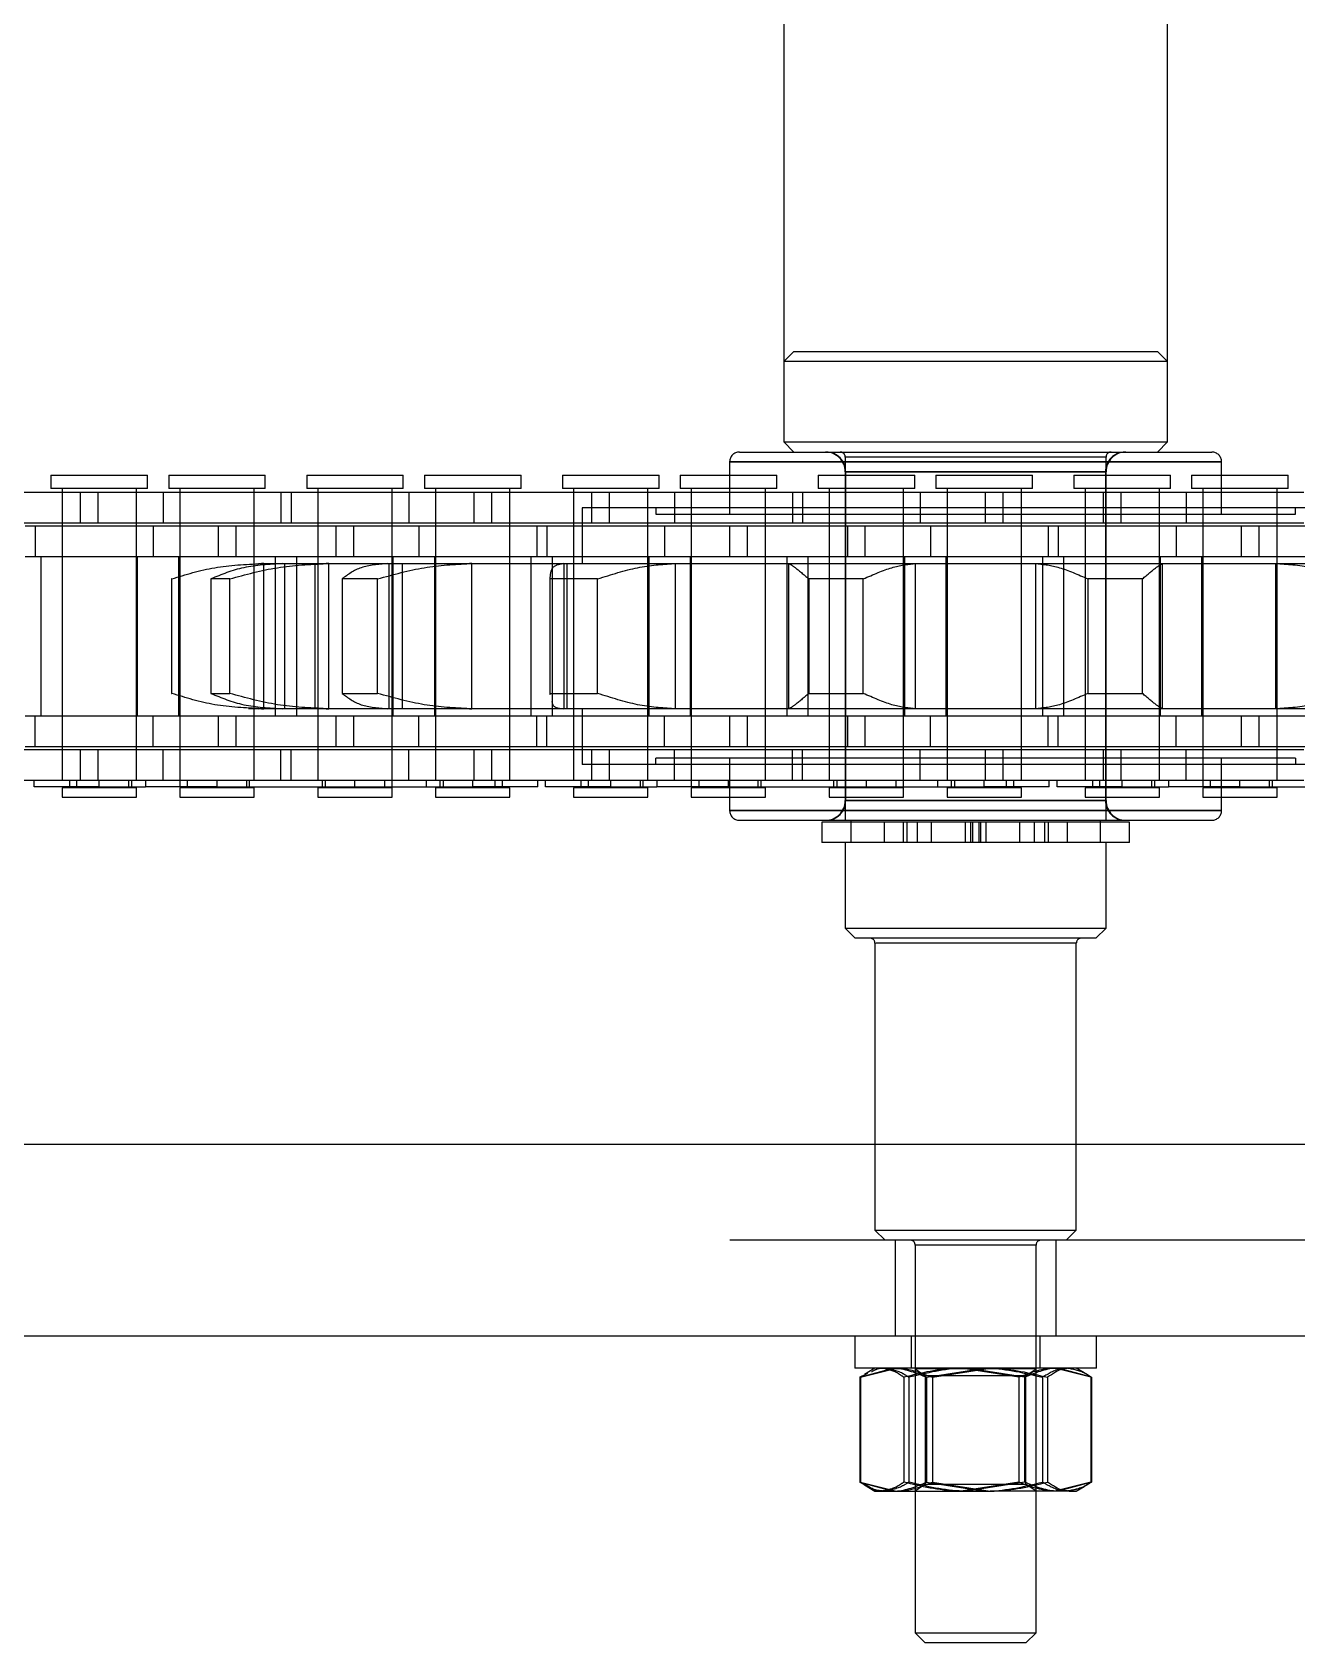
# Model space of a CAD drawing. Header units: metres. Extents: x 0 to 21025, y 0 to 14850.
# Drawn here: x 3496.2 to 3559, y 9031.4 to 9111.4 of the extents above; entities that cross this region are included whole.
import ezdxf

# ---------------------------------------------------------------- set-up
doc = ezdxf.new("R2010")
doc.units = ezdxf.units.M
doc.header["$LTSCALE"] = 25
doc.linetypes.add('HIDDEN2', pattern=[4.7625, 3.175, -1.5875])
doc.layers.add('SL4', color=4, linetype='Continuous')
doc.layers.add('ST1', color=7, linetype='HIDDEN2')

msp = doc.modelspace()

# ---------------------------------------------------------------- linework, layer by layer
at = {"layer": 'SL4'}
for p, q in [((2880.564, 9056.144), (4205.539, 9056.144)), ((4205.539, 9046.619), (2880.564, 9046.619)), ((3537.052, 9046.619), (3537.052, 9045.019)), ((3549.052, 9045.019), (3549.052, 9046.619)), ((3548.623, 9045.019), (3537.052, 9045.019)), ((3537.337, 9044.572), (3539.123, 9045.019)), ((3538.052, 9045.019), (3537.667, 9044.797)), ((3540.909, 9044.572), (3543.766, 9045.019)), ((3548.436, 9044.797), (3548.052, 9045.019)), ((3549.052, 9045.019), (3548.623, 9045.019)), ((3537.301, 9044.572), (3537.301, 9039.365)), ((3537.683, 9044.754), (3537.337, 9044.572)), ((3537.337, 9044.572), (3537.337, 9039.365)), ((3540.909, 9044.572), (3540.909, 9039.365)), ((3546.623, 9044.572), (3546.623, 9039.365)), ((3548.564, 9044.723), (3548.436, 9044.797)), ((3548.766, 9044.572), (3548.766, 9039.365)), ((3548.802, 9044.572), (3548.802, 9039.365)), ((3537.337, 9039.365), (3539.123, 9038.919)), ((3537.683, 9039.183), (3537.337, 9039.365)), ((3540.909, 9039.365), (3543.766, 9038.919)), ((3548.436, 9039.141), (3548.564, 9039.215)), ((3537.667, 9039.141), (3538.052, 9038.919)), ((3538.052, 9038.919), (3539.123, 9038.919)), ((3539.123, 9038.919), (3543.766, 9038.919)), ((3540.052, 9038.919), (3540.052, 9031.884)), ((3547.695, 9038.919), (3543.766, 9038.919)), ((3546.052, 9031.884), (3546.052, 9038.919)), ((3547.695, 9038.919), (3548.052, 9038.919)), ((3548.052, 9038.919), (3548.436, 9039.141)), ((3540.052, 9031.884), (3540.552, 9031.384)), ((3540.052, 9031.884), (3546.052, 9031.884)), ((3545.552, 9031.384), (3540.552, 9031.384)), ((3545.552, 9031.384), (3546.052, 9031.884))]:
    msp.add_line(p, q, dxfattribs=at)
for points, knots in [([(3539.123, 9045.019), (3539.165, 9045.018), (3539.768, 9045.012), (3540.359, 9044.784), (3540.909, 9044.572)], [0, 0, 0, 0, 0.070201, 1, 1, 1, 1]), ([(3543.766, 9045.019), (3543.834, 9045.018), (3544.798, 9045.012), (3545.744, 9044.784), (3546.623, 9044.572)], [0, 0, 0, 0, 0.070201, 1, 1, 1, 1]), ([(3547.695, 9045.019), (3547.597, 9045.012), (3547.234, 9044.987), (3546.881, 9044.747), (3546.623, 9044.572)], [0, 0, 0, 0, 0.268634, 1, 1, 1, 1]), ([(3548.766, 9044.572), (3548.677, 9044.648), (3548.564, 9044.745), (3548.447, 9044.778), (3548.423, 9044.785)], [0, 0, 0, 0, 0.793753, 1, 1, 1, 1]), ([(3539.123, 9038.919), (3539.165, 9038.919), (3539.768, 9038.925), (3540.359, 9039.153), (3540.909, 9039.365)], [0, 0, 0, 0, 0.070201, 1, 1, 1, 1]), ([(3543.766, 9038.919), (3543.834, 9038.919), (3544.798, 9038.925), (3545.744, 9039.153), (3546.623, 9039.365)], [0, 0, 0, 0, 0.070201, 1, 1, 1, 1]), ([(3547.695, 9038.919), (3547.597, 9038.925), (3547.234, 9038.95), (3546.881, 9039.19), (3546.623, 9039.365)], [0, 0, 0, 0, 0.268634, 1, 1, 1, 1]), ([(3548.766, 9039.365), (3548.676, 9039.298), (3548.327, 9039.036), (3547.964, 9038.969), (3547.695, 9038.919)], [0, 0, 0, 0, 0.257551, 1, 1, 1, 1])]:
    msp.add_open_spline(points, degree=3, knots=knots, dxfattribs=at)
at = {"layer": 'ST1'}
for p, q in [((3533.527, 9121.619), (3533.527, 9095.029)), ((3552.577, 9095.029), (3552.577, 9121.619)), ((3534.027, 9095.529), (3533.527, 9095.029)), ((3534.027, 9095.529), (3552.077, 9095.529)), ((3552.577, 9095.029), (3552.077, 9095.529)), ((3552.577, 9095.029), (3533.527, 9095.029)), ((3533.527, 9095.029), (3533.527, 9091.029)), ((3552.577, 9091.029), (3552.577, 9095.029)), ((3531.325, 9090.529), (3554.778, 9090.529)), ((3533.527, 9091.029), (3552.577, 9091.029)), ((3533.527, 9091.029), (3534.027, 9090.529)), ((3552.077, 9090.529), (3552.577, 9091.029)), ((3530.837, 9090.04), (3555.267, 9090.04)), ((3530.837, 9090.04), (3530.837, 9087.44)), ((3555.267, 9090.04), (3530.837, 9090.04)), ((3549.527, 9090.279), (3536.577, 9090.279)), ((3549.527, 9090.279), (3536.577, 9090.279)), ((3536.577, 9090.279), (3536.577, 9072.239)), ((3549.527, 9072.239), (3549.527, 9090.279)), ((3555.267, 9087.44), (3555.267, 9090.04)), ((3497.131, 9089.384), (3501.928, 9089.384)), ((3497.131, 9089.384), (3497.131, 9088.725)), ((3501.928, 9088.725), (3501.928, 9089.384)), ((3502.98, 9089.384), (3507.777, 9089.384)), ((3502.98, 9089.384), (3502.98, 9088.725)), ((3507.777, 9088.725), (3507.777, 9089.384)), ((3509.831, 9089.384), (3514.628, 9089.384)), ((3509.831, 9089.384), (3509.831, 9088.725)), ((3514.628, 9088.725), (3514.628, 9089.384)), ((3515.68, 9089.384), (3520.477, 9089.384)), ((3515.68, 9089.384), (3515.68, 9088.725)), ((3520.477, 9088.725), (3520.477, 9089.384)), ((3522.531, 9089.384), (3527.328, 9089.384)), ((3522.531, 9089.384), (3522.531, 9088.725)), ((3527.328, 9088.725), (3527.328, 9089.384)), ((3528.38, 9089.384), (3533.177, 9089.384)), ((3528.38, 9089.384), (3528.38, 9088.725)), ((3533.177, 9088.725), (3533.177, 9089.384)), ((3535.231, 9089.384), (3540.028, 9089.384)), ((3535.231, 9089.384), (3535.231, 9088.725)), ((3536.577, 9089.551), (3536.577, 9073.216)), ((3549.502, 9089.551), (3536.601, 9089.551)), ((3536.601, 9073.216), (3536.601, 9089.551)), ((3536.601, 9089.551), (3549.502, 9089.551)), ((3540.028, 9088.725), (3540.028, 9089.384)), ((3541.08, 9089.384), (3545.877, 9089.384)), ((3541.08, 9089.384), (3541.08, 9088.725)), ((3545.877, 9088.725), (3545.877, 9089.384)), ((3547.931, 9089.384), (3552.728, 9089.384)), ((3547.931, 9089.384), (3547.931, 9088.725)), ((3549.502, 9089.551), (3549.502, 9073.216)), ((3549.527, 9073.216), (3549.527, 9089.551)), ((3552.728, 9088.725), (3552.728, 9089.384)), ((3553.78, 9089.384), (3558.577, 9089.384)), ((3553.78, 9089.384), (3553.78, 9088.725)), ((3558.577, 9088.725), (3558.577, 9089.384)), ((3489.503, 9088.541), (3498.598, 9088.541)), ((3501.928, 9088.725), (3497.131, 9088.725)), ((3497.685, 9088.725), (3497.685, 9074.227)), ((3497.685, 9088.541), (3497.685, 9087.021)), ((3498.598, 9088.541), (3499.458, 9088.541)), ((3498.598, 9087.021), (3498.598, 9088.541)), ((3499.458, 9088.541), (3508.553, 9088.541)), ((3499.458, 9088.541), (3499.458, 9087.021)), ((3501.375, 9074.227), (3501.375, 9088.725)), ((3501.375, 9087.021), (3501.375, 9088.541)), ((3502.705, 9088.541), (3502.705, 9087.021)), ((3507.777, 9088.725), (3502.98, 9088.725)), ((3503.533, 9088.725), (3503.533, 9074.227)), ((3503.533, 9088.541), (3503.533, 9087.021)), ((3507.223, 9074.227), (3507.223, 9088.725)), ((3507.223, 9087.021), (3507.223, 9088.541)), ((3508.553, 9088.541), (3508.553, 9087.021)), ((3508.553, 9088.541), (3514.903, 9088.541)), ((3509.055, 9088.541), (3509.055, 9087.021)), ((3514.628, 9088.725), (3509.831, 9088.725)), ((3510.385, 9088.725), (3510.385, 9074.227)), ((3510.385, 9088.541), (3510.385, 9087.021)), ((3514.075, 9074.227), (3514.075, 9088.725)), ((3514.075, 9087.021), (3514.075, 9088.541)), ((3514.903, 9088.541), (3514.903, 9087.021)), ((3514.903, 9088.541), (3523.998, 9088.541)), ((3520.477, 9088.725), (3515.68, 9088.725)), ((3516.233, 9088.725), (3516.233, 9074.227)), ((3516.233, 9088.541), (3516.233, 9087.021)), ((3518.15, 9087.021), (3518.15, 9088.541)), ((3519.01, 9088.541), (3519.01, 9087.021)), ((3519.923, 9074.227), (3519.923, 9088.725)), ((3519.923, 9087.021), (3519.923, 9088.541)), ((3527.328, 9088.725), (3522.531, 9088.725)), ((3523.085, 9088.725), (3523.085, 9074.227)), ((3523.085, 9088.541), (3523.085, 9087.021)), ((3523.998, 9088.541), (3524.858, 9088.541)), ((3523.998, 9087.021), (3523.998, 9088.541)), ((3524.858, 9088.541), (3533.953, 9088.541)), ((3524.858, 9088.541), (3524.858, 9087.021)), ((3526.775, 9074.227), (3526.775, 9088.725)), ((3526.775, 9087.021), (3526.775, 9088.541)), ((3528.105, 9088.541), (3528.105, 9087.021)), ((3533.177, 9088.725), (3528.38, 9088.725)), ((3528.933, 9088.725), (3528.933, 9074.227)), ((3528.933, 9088.541), (3528.933, 9087.021)), ((3532.623, 9074.227), (3532.623, 9088.725)), ((3532.623, 9087.021), (3532.623, 9088.541)), ((3533.953, 9088.541), (3533.953, 9087.021)), ((3533.953, 9088.541), (3540.303, 9088.541)), ((3534.455, 9088.541), (3534.455, 9087.021)), ((3540.028, 9088.725), (3535.231, 9088.725)), ((3535.785, 9088.725), (3535.785, 9074.227)), ((3535.785, 9088.541), (3535.785, 9087.021)), ((3539.475, 9074.227), (3539.475, 9088.725)), ((3539.475, 9087.021), (3539.475, 9088.541)), ((3540.303, 9088.541), (3540.303, 9087.021)), ((3540.303, 9088.541), (3549.398, 9088.541)), ((3545.877, 9088.725), (3541.08, 9088.725)), ((3541.633, 9088.725), (3541.633, 9074.227)), ((3541.633, 9088.541), (3541.633, 9087.021)), ((3543.55, 9087.021), (3543.55, 9088.541)), ((3544.41, 9088.541), (3544.41, 9087.021)), ((3545.323, 9074.227), (3545.323, 9088.725)), ((3545.323, 9087.021), (3545.323, 9088.541)), ((3552.728, 9088.725), (3547.931, 9088.725)), ((3548.485, 9088.725), (3548.485, 9074.227)), ((3548.485, 9088.541), (3548.485, 9087.021)), ((3549.398, 9088.541), (3550.258, 9088.541)), ((3549.398, 9087.021), (3549.398, 9088.541)), ((3550.258, 9088.541), (3559.353, 9088.541)), ((3550.258, 9088.541), (3550.258, 9087.021)), ((3552.175, 9074.227), (3552.175, 9088.725)), ((3552.175, 9087.021), (3552.175, 9088.541)), ((3553.505, 9088.541), (3553.505, 9087.021)), ((3558.577, 9088.725), (3553.78, 9088.725)), ((3554.333, 9088.725), (3554.333, 9074.227)), ((3554.333, 9088.541), (3554.333, 9087.021)), ((3558.023, 9074.227), (3558.023, 9088.725)), ((3558.023, 9087.021), (3558.023, 9088.541)), ((3523.508, 9087.759), (3523.508, 9084.989)), ((3562.596, 9087.759), (3523.508, 9087.759)), ((3527.172, 9087.759), (3527.172, 9087.44)), ((3527.172, 9087.44), (3558.931, 9087.44)), ((3558.931, 9087.44), (3558.931, 9087.759)), ((3489.503, 9087.021), (3498.598, 9087.021)), ((3495.853, 9086.869), (3502.203, 9086.869)), ((3496.355, 9086.869), (3496.355, 9085.349)), ((3497.685, 9086.869), (3497.685, 9085.349)), ((3498.598, 9087.021), (3499.458, 9087.021)), ((3499.458, 9087.021), (3508.553, 9087.021)), ((3501.375, 9085.349), (3501.375, 9086.869)), ((3502.203, 9086.869), (3502.203, 9085.349)), ((3502.203, 9086.869), (3511.298, 9086.869)), ((3503.533, 9086.869), (3503.533, 9085.349)), ((3505.45, 9085.349), (3505.45, 9086.869)), ((3506.31, 9086.869), (3506.31, 9085.349)), ((3507.223, 9085.349), (3507.223, 9086.869)), ((3508.553, 9087.021), (3514.903, 9087.021)), ((3510.385, 9086.869), (3510.385, 9085.349)), ((3511.298, 9086.869), (3512.158, 9086.869)), ((3511.298, 9085.349), (3511.298, 9086.869)), ((3512.158, 9086.869), (3521.253, 9086.869)), ((3512.158, 9086.869), (3512.158, 9085.349)), ((3514.075, 9085.349), (3514.075, 9086.869)), ((3514.903, 9087.021), (3523.998, 9087.021)), ((3515.405, 9086.869), (3515.405, 9085.349)), ((3516.233, 9086.869), (3516.233, 9085.349)), ((3519.923, 9085.349), (3519.923, 9086.869)), ((3521.253, 9086.869), (3521.253, 9085.349)), ((3521.253, 9086.869), (3527.603, 9086.869)), ((3521.755, 9086.869), (3521.755, 9085.349)), ((3523.085, 9086.869), (3523.085, 9085.349)), ((3523.998, 9087.021), (3524.858, 9087.021)), ((3524.858, 9087.021), (3533.953, 9087.021)), ((3526.775, 9085.349), (3526.775, 9086.869)), ((3527.603, 9086.869), (3527.603, 9085.349)), ((3527.603, 9086.869), (3536.698, 9086.869)), ((3528.933, 9086.869), (3528.933, 9085.349)), ((3530.85, 9085.349), (3530.85, 9086.869)), ((3531.71, 9086.869), (3531.71, 9085.349)), ((3532.623, 9085.349), (3532.623, 9086.869)), ((3533.953, 9087.021), (3540.303, 9087.021)), ((3535.785, 9086.869), (3535.785, 9085.349)), ((3536.698, 9086.869), (3537.558, 9086.869)), ((3536.698, 9085.349), (3536.698, 9086.869)), ((3537.558, 9086.869), (3546.653, 9086.869)), ((3537.558, 9086.869), (3537.558, 9085.349)), ((3539.475, 9085.349), (3539.475, 9086.869)), ((3540.303, 9087.021), (3549.398, 9087.021)), ((3540.805, 9086.869), (3540.805, 9085.349)), ((3541.633, 9086.869), (3541.633, 9085.349)), ((3545.323, 9085.349), (3545.323, 9086.869)), ((3546.653, 9086.869), (3546.653, 9085.349)), ((3546.653, 9086.869), (3553.003, 9086.869)), ((3547.155, 9086.869), (3547.155, 9085.349)), ((3548.485, 9086.869), (3548.485, 9085.349)), ((3549.398, 9087.021), (3550.258, 9087.021)), ((3550.258, 9087.021), (3559.353, 9087.021)), ((3552.175, 9085.349), (3552.175, 9086.869)), ((3553.003, 9086.869), (3553.003, 9085.349)), ((3553.003, 9086.869), (3562.098, 9086.869)), ((3554.333, 9086.869), (3554.333, 9085.349)), ((3556.25, 9085.349), (3556.25, 9086.869)), ((3557.11, 9086.869), (3557.11, 9085.349)), ((3558.023, 9085.349), (3558.023, 9086.869)), ((3495.853, 9085.349), (3502.203, 9085.349)), ((3496.638, 9077.419), (3496.638, 9085.349)), ((3497.685, 9085.349), (3497.685, 9077.419)), ((3501.375, 9077.419), (3501.375, 9085.349)), ((3501.418, 9085.349), (3501.418, 9077.419)), ((3502.203, 9085.349), (3511.298, 9085.349)), ((3503.49, 9077.419), (3503.49, 9085.349)), ((3503.533, 9085.349), (3503.533, 9077.419)), ((3507.223, 9077.419), (3507.223, 9085.349)), ((3507.444, 9084.989), (3507.585, 9084.989)), ((3507.585, 9084.989), (3507.711, 9084.989)), ((3507.711, 9084.989), (3507.585, 9084.989)), ((3507.711, 9077.779), (3507.711, 9084.989)), ((3507.711, 9084.989), (3508.642, 9084.989)), ((3508.27, 9085.349), (3508.27, 9077.419)), ((3508.642, 9084.989), (3510.806, 9084.989)), ((3508.751, 9077.779), (3508.751, 9084.989)), ((3509.338, 9077.419), (3509.338, 9085.349)), ((3510.249, 9077.779), (3510.249, 9084.989)), ((3510.385, 9085.349), (3510.385, 9077.419)), ((3510.806, 9084.989), (3510.935, 9084.989)), ((3510.935, 9084.989), (3510.806, 9084.989)), ((3510.935, 9077.779), (3510.935, 9084.989)), ((3510.935, 9084.989), (3513.848, 9084.989)), ((3511.298, 9085.349), (3512.158, 9085.349)), ((3512.158, 9085.349), (3521.253, 9085.349)), ((3513.848, 9084.989), (3517.917, 9084.989)), ((3513.927, 9077.779), (3513.927, 9084.989)), ((3514.075, 9077.419), (3514.075, 9085.349)), ((3514.118, 9085.349), (3514.118, 9077.419)), ((3514.596, 9077.779), (3514.596, 9084.989)), ((3516.19, 9077.419), (3516.19, 9085.349)), ((3516.233, 9085.349), (3516.233, 9077.419)), ((3517.917, 9084.989), (3518.032, 9084.989)), ((3518.032, 9084.989), (3517.917, 9084.989)), ((3518.032, 9077.779), (3518.032, 9084.989)), ((3518.032, 9084.989), (3522.578, 9084.989)), ((3519.923, 9077.419), (3519.923, 9085.349)), ((3520.97, 9085.349), (3520.97, 9077.419)), ((3521.253, 9085.349), (3527.603, 9085.349)), ((3522.038, 9077.419), (3522.038, 9085.349)), ((3522.578, 9084.989), (3528.059, 9084.989)), ((3522.616, 9077.779), (3522.616, 9084.989)), ((3522.766, 9077.779), (3522.766, 9084.989)), ((3523.085, 9085.349), (3523.085, 9077.419)), ((3526.775, 9077.419), (3526.775, 9085.349)), ((3526.818, 9085.349), (3526.818, 9077.419)), ((3527.603, 9085.349), (3536.698, 9085.349)), ((3528.059, 9084.989), (3528.147, 9084.989)), ((3528.147, 9077.779), (3528.147, 9084.989)), ((3528.147, 9084.989), (3533.77, 9084.989)), ((3528.89, 9077.419), (3528.89, 9085.349)), ((3528.933, 9085.349), (3528.933, 9077.419)), ((3532.623, 9077.419), (3532.623, 9085.349)), ((3533.67, 9085.349), (3533.67, 9077.419)), ((3533.77, 9077.779), (3533.77, 9084.989)), ((3533.77, 9084.989), (3533.776, 9084.989)), ((3533.776, 9084.989), (3540.01, 9084.989)), ((3534.738, 9077.419), (3534.738, 9085.349)), ((3535.785, 9085.349), (3535.785, 9077.419)), ((3536.698, 9085.349), (3537.558, 9085.349)), ((3537.558, 9085.349), (3546.653, 9085.349)), ((3539.475, 9077.419), (3539.475, 9085.349)), ((3539.518, 9085.349), (3539.518, 9077.419)), ((3540.01, 9084.989), (3540.06, 9084.989)), ((3540.06, 9077.779), (3540.06, 9084.989)), ((3540.06, 9084.989), (3546.043, 9084.989)), ((3541.59, 9077.419), (3541.59, 9085.349)), ((3541.633, 9085.349), (3541.633, 9077.419)), ((3545.323, 9077.419), (3545.323, 9085.349)), ((3546.043, 9077.779), (3546.043, 9084.989)), ((3546.043, 9084.989), (3546.094, 9084.989)), ((3546.094, 9084.989), (3552.327, 9084.989)), ((3546.37, 9085.349), (3546.37, 9077.419)), ((3546.653, 9085.349), (3553.003, 9085.349)), ((3547.438, 9077.419), (3547.438, 9085.349)), ((3548.485, 9085.349), (3548.485, 9077.419)), ((3552.175, 9077.419), (3552.175, 9085.349)), ((3552.218, 9085.349), (3552.218, 9077.419)), ((3552.327, 9084.989), (3552.333, 9084.989)), ((3552.333, 9077.779), (3552.333, 9084.989)), ((3552.333, 9084.989), (3557.956, 9084.989)), ((3553.003, 9085.349), (3562.098, 9085.349)), ((3554.29, 9077.419), (3554.29, 9085.349)), ((3554.333, 9085.349), (3554.333, 9077.419)), ((3557.956, 9077.779), (3557.956, 9084.989)), ((3557.956, 9084.989), (3558.044, 9084.989)), ((3558.023, 9077.419), (3558.023, 9085.349)), ((3558.044, 9084.989), (3563.526, 9084.989)), ((3503.135, 9084.227), (3503.112, 9084.227)), ((3503.112, 9084.227), (3503.112, 9078.541)), ((3503.135, 9078.541), (3503.135, 9084.227)), ((3506.012, 9084.227), (3505.073, 9084.227)), ((3505.073, 9084.227), (3505.073, 9078.541)), ((3506.012, 9078.541), (3506.012, 9084.227)), ((3513.356, 9084.227), (3511.592, 9084.227)), ((3511.592, 9084.227), (3511.592, 9078.541)), ((3513.356, 9078.541), (3513.356, 9084.227)), ((3521.904, 9084.284), (3521.904, 9078.483)), ((3524.281, 9084.227), (3521.906, 9084.227)), ((3521.906, 9084.227), (3521.906, 9078.541)), ((3524.281, 9078.541), (3524.281, 9084.227)), ((3537.471, 9084.227), (3534.77, 9084.227)), ((3534.77, 9084.227), (3534.77, 9078.541)), ((3537.471, 9078.541), (3537.471, 9084.227)), ((3548.632, 9084.227), (3548.632, 9078.541)), ((3551.334, 9084.227), (3548.632, 9084.227)), ((3551.334, 9078.541), (3551.334, 9084.227)), ((3503.112, 9078.541), (3503.135, 9078.541)), ((3505.073, 9078.541), (3506.012, 9078.541)), ((3511.592, 9078.541), (3513.356, 9078.541)), ((3521.906, 9078.541), (3524.281, 9078.541)), ((3521.906, 9078.541), (3521.921, 9078.483)), ((3534.77, 9078.541), (3537.471, 9078.541)), ((3548.632, 9078.541), (3551.334, 9078.541)), ((3506.948, 9077.788), (3507.444, 9077.779)), ((3507.585, 9077.779), (3507.444, 9077.779)), ((3507.711, 9077.779), (3507.585, 9077.779)), ((3507.585, 9077.779), (3507.711, 9077.779)), ((3508.642, 9077.779), (3507.711, 9077.779)), ((3510.806, 9077.779), (3508.642, 9077.779)), ((3510.935, 9077.779), (3510.806, 9077.779)), ((3510.806, 9077.779), (3510.935, 9077.779)), ((3513.848, 9077.779), (3510.935, 9077.779)), ((3517.917, 9077.779), (3513.848, 9077.779)), ((3518.032, 9077.779), (3517.917, 9077.779)), ((3517.917, 9077.779), (3518.032, 9077.779)), ((3522.578, 9077.779), (3518.032, 9077.779)), ((3528.059, 9077.779), (3522.578, 9077.779)), ((3523.508, 9077.779), (3523.508, 9075.009)), ((3528.147, 9077.779), (3528.059, 9077.779)), ((3533.77, 9077.779), (3528.147, 9077.779)), ((3533.776, 9077.779), (3533.77, 9077.779)), ((3540.01, 9077.779), (3533.776, 9077.779)), ((3540.06, 9077.779), (3540.01, 9077.779)), ((3546.043, 9077.779), (3540.06, 9077.779)), ((3546.094, 9077.779), (3546.043, 9077.779)), ((3552.327, 9077.779), (3546.094, 9077.779)), ((3552.333, 9077.779), (3552.327, 9077.779)), ((3557.956, 9077.779), (3552.333, 9077.779)), ((3558.044, 9077.779), (3557.956, 9077.779)), ((3563.526, 9077.779), (3558.044, 9077.779)), ((3495.853, 9077.419), (3502.203, 9077.419)), ((3496.355, 9075.899), (3496.355, 9077.419)), ((3497.685, 9077.419), (3497.685, 9075.899)), ((3501.375, 9075.899), (3501.375, 9077.419)), ((3502.203, 9075.899), (3502.203, 9077.419)), ((3502.203, 9077.419), (3511.298, 9077.419)), ((3503.533, 9077.419), (3503.533, 9075.899)), ((3505.45, 9075.899), (3505.45, 9077.419)), ((3506.31, 9077.419), (3506.31, 9075.899)), ((3507.223, 9075.899), (3507.223, 9077.419)), ((3510.385, 9077.419), (3510.385, 9075.899)), ((3511.298, 9077.419), (3512.158, 9077.419)), ((3511.298, 9075.899), (3511.298, 9077.419)), ((3512.158, 9077.419), (3521.253, 9077.419)), ((3512.158, 9077.419), (3512.158, 9075.899)), ((3514.075, 9075.899), (3514.075, 9077.419)), ((3515.405, 9075.899), (3515.405, 9077.419)), ((3516.233, 9077.419), (3516.233, 9075.899)), ((3519.923, 9075.899), (3519.923, 9077.419)), ((3521.253, 9075.899), (3521.253, 9077.419)), ((3521.253, 9077.419), (3527.603, 9077.419)), ((3521.755, 9075.899), (3521.755, 9077.419)), ((3523.085, 9077.419), (3523.085, 9075.899)), ((3526.775, 9075.899), (3526.775, 9077.419)), ((3527.603, 9075.899), (3527.603, 9077.419)), ((3527.603, 9077.419), (3536.698, 9077.419)), ((3528.933, 9077.419), (3528.933, 9075.899)), ((3530.85, 9075.899), (3530.85, 9077.419)), ((3531.71, 9077.419), (3531.71, 9075.899)), ((3532.623, 9075.899), (3532.623, 9077.419)), ((3535.785, 9077.419), (3535.785, 9075.899)), ((3536.698, 9077.419), (3537.558, 9077.419)), ((3536.698, 9075.899), (3536.698, 9077.419)), ((3537.558, 9077.419), (3546.653, 9077.419)), ((3537.558, 9077.419), (3537.558, 9075.899)), ((3539.475, 9075.899), (3539.475, 9077.419)), ((3540.805, 9075.899), (3540.805, 9077.419)), ((3541.633, 9077.419), (3541.633, 9075.899)), ((3545.323, 9075.899), (3545.323, 9077.419)), ((3546.653, 9075.899), (3546.653, 9077.419)), ((3546.653, 9077.419), (3553.003, 9077.419)), ((3547.155, 9075.899), (3547.155, 9077.419)), ((3548.485, 9077.419), (3548.485, 9075.899)), ((3552.175, 9075.899), (3552.175, 9077.419)), ((3553.003, 9075.899), (3553.003, 9077.419)), ((3553.003, 9077.419), (3562.098, 9077.419)), ((3554.333, 9077.419), (3554.333, 9075.899)), ((3556.25, 9075.899), (3556.25, 9077.419)), ((3557.11, 9077.419), (3557.11, 9075.899)), ((3558.023, 9075.899), (3558.023, 9077.419)), ((3489.503, 9075.747), (3498.598, 9075.747)), ((3495.853, 9075.899), (3502.203, 9075.899)), ((3497.685, 9075.747), (3497.685, 9074.227)), ((3498.598, 9075.747), (3499.458, 9075.747)), ((3498.598, 9074.227), (3498.598, 9075.747)), ((3499.458, 9075.747), (3508.553, 9075.747)), ((3499.458, 9075.747), (3499.458, 9074.227)), ((3501.375, 9074.227), (3501.375, 9075.747)), ((3502.203, 9075.899), (3511.298, 9075.899)), ((3502.705, 9074.227), (3502.705, 9075.747)), ((3503.533, 9075.747), (3503.533, 9073.894)), ((3507.223, 9074.227), (3507.223, 9075.747)), ((3508.553, 9074.227), (3508.553, 9075.747)), ((3508.553, 9075.747), (3514.903, 9075.747)), ((3509.055, 9074.227), (3509.055, 9075.747)), ((3510.385, 9075.747), (3510.385, 9074.227)), ((3511.298, 9075.899), (3512.158, 9075.899)), ((3512.158, 9075.899), (3521.253, 9075.899)), ((3514.075, 9073.894), (3514.075, 9075.747)), ((3514.903, 9074.227), (3514.903, 9075.747)), ((3514.903, 9075.747), (3523.998, 9075.747)), ((3516.233, 9075.747), (3516.233, 9074.227)), ((3518.15, 9074.227), (3518.15, 9075.747)), ((3519.01, 9075.747), (3519.01, 9074.227)), ((3519.923, 9074.227), (3519.923, 9075.747)), ((3521.253, 9075.899), (3527.603, 9075.899)), ((3523.085, 9075.747), (3523.085, 9074.227)), ((3523.998, 9075.747), (3524.858, 9075.747)), ((3523.998, 9074.227), (3523.998, 9075.747)), ((3524.858, 9075.747), (3533.953, 9075.747)), ((3524.858, 9075.747), (3524.858, 9074.227)), ((3526.775, 9074.227), (3526.775, 9075.747)), ((3527.172, 9075.009), (3527.172, 9075.327)), ((3558.931, 9075.327), (3527.172, 9075.327)), ((3527.603, 9075.899), (3536.698, 9075.899)), ((3528.105, 9074.227), (3528.105, 9075.747)), ((3528.933, 9075.747), (3528.933, 9073.894)), ((3530.837, 9075.327), (3530.837, 9072.727)), ((3532.623, 9074.227), (3532.623, 9075.747)), ((3533.953, 9074.227), (3533.953, 9075.747)), ((3533.953, 9075.747), (3540.303, 9075.747)), ((3534.455, 9074.227), (3534.455, 9075.747)), ((3535.785, 9075.747), (3535.785, 9074.227)), ((3536.698, 9075.899), (3537.558, 9075.899)), ((3537.558, 9075.899), (3546.653, 9075.899)), ((3539.475, 9073.894), (3539.475, 9075.747)), ((3540.303, 9074.227), (3540.303, 9075.747)), ((3540.303, 9075.747), (3549.398, 9075.747)), ((3541.633, 9075.747), (3541.633, 9074.227)), ((3543.55, 9074.227), (3543.55, 9075.747)), ((3544.41, 9075.747), (3544.41, 9074.227)), ((3545.323, 9074.227), (3545.323, 9075.747)), ((3546.653, 9075.899), (3553.003, 9075.899)), ((3548.485, 9075.747), (3548.485, 9074.227)), ((3549.398, 9075.747), (3550.258, 9075.747)), ((3549.398, 9074.227), (3549.398, 9075.747)), ((3550.258, 9075.747), (3559.353, 9075.747)), ((3550.258, 9075.747), (3550.258, 9074.227)), ((3552.175, 9074.227), (3552.175, 9075.747)), ((3553.003, 9075.899), (3562.098, 9075.899)), ((3553.505, 9074.227), (3553.505, 9075.747)), ((3554.333, 9075.747), (3554.333, 9073.894)), ((3555.267, 9072.727), (3555.267, 9075.327)), ((3558.023, 9074.227), (3558.023, 9075.747)), ((3558.931, 9075.327), (3558.931, 9075.009)), ((3562.596, 9075.009), (3523.508, 9075.009)), ((3489.503, 9074.227), (3498.598, 9074.227)), ((3496.299, 9073.894), (3496.299, 9074.227)), ((3499.53, 9073.894), (3496.299, 9073.894)), ((3501.375, 9073.858), (3497.685, 9073.858)), ((3497.685, 9073.858), (3497.685, 9073.384)), ((3498.054, 9074.227), (3498.054, 9073.858)), ((3498.423, 9073.894), (3498.423, 9074.227)), ((3498.598, 9074.227), (3499.458, 9074.227)), ((3499.458, 9074.227), (3508.553, 9074.227)), ((3499.53, 9073.894), (3499.53, 9074.227)), ((3499.53, 9073.894), (3501.826, 9073.894)), ((3501.006, 9073.858), (3501.006, 9074.227)), ((3501.149, 9073.894), (3501.149, 9074.227)), ((3501.375, 9073.384), (3501.375, 9073.858)), ((3501.826, 9074.227), (3501.826, 9073.894)), ((3505.378, 9073.894), (3501.826, 9073.894)), ((3507.223, 9073.858), (3503.533, 9073.858)), ((3503.533, 9073.858), (3503.533, 9073.384)), ((3503.902, 9074.227), (3503.902, 9073.858)), ((3505.378, 9073.894), (3505.378, 9074.227)), ((3505.378, 9073.894), (3518.078, 9073.894)), ((3506.854, 9073.858), (3506.854, 9074.227)), ((3506.997, 9073.894), (3506.997, 9074.227)), ((3507.223, 9073.384), (3507.223, 9073.858)), ((3508.553, 9074.227), (3514.903, 9074.227)), ((3514.075, 9073.858), (3510.385, 9073.858)), ((3510.385, 9073.858), (3510.385, 9073.384)), ((3510.611, 9073.894), (3510.611, 9074.227)), ((3510.754, 9074.227), (3510.754, 9073.858)), ((3512.23, 9073.894), (3512.23, 9074.227)), ((3513.706, 9073.858), (3513.706, 9074.227)), ((3514.075, 9073.384), (3514.075, 9073.858)), ((3514.903, 9074.227), (3523.998, 9074.227)), ((3515.782, 9073.894), (3515.782, 9074.227)), ((3519.923, 9073.858), (3516.233, 9073.858)), ((3516.233, 9073.858), (3516.233, 9073.384)), ((3516.459, 9073.894), (3516.459, 9074.227)), ((3516.602, 9074.227), (3516.602, 9073.858)), ((3518.078, 9073.894), (3518.078, 9074.227)), ((3521.309, 9073.894), (3518.078, 9073.894)), ((3519.185, 9073.894), (3519.185, 9074.227)), ((3519.554, 9073.858), (3519.554, 9074.227)), ((3519.923, 9073.384), (3519.923, 9073.858)), ((3521.309, 9073.894), (3521.309, 9074.227)), ((3521.699, 9073.894), (3521.699, 9074.227)), ((3524.93, 9073.894), (3521.699, 9073.894)), ((3526.775, 9073.858), (3523.085, 9073.858)), ((3523.085, 9073.858), (3523.085, 9073.384)), ((3523.454, 9074.227), (3523.454, 9073.858)), ((3523.823, 9073.894), (3523.823, 9074.227)), ((3523.998, 9074.227), (3524.858, 9074.227)), ((3524.858, 9074.227), (3533.953, 9074.227)), ((3524.93, 9073.894), (3524.93, 9074.227)), ((3524.93, 9073.894), (3527.226, 9073.894)), ((3526.406, 9073.858), (3526.406, 9074.227)), ((3526.549, 9073.894), (3526.549, 9074.227)), ((3526.775, 9073.384), (3526.775, 9073.858)), ((3527.226, 9074.227), (3527.226, 9073.894)), ((3530.778, 9073.894), (3527.226, 9073.894)), ((3532.623, 9073.858), (3528.933, 9073.858)), ((3528.933, 9073.858), (3528.933, 9073.384)), ((3529.302, 9074.227), (3529.302, 9073.858)), ((3530.778, 9073.894), (3530.778, 9074.227)), ((3530.778, 9073.894), (3543.478, 9073.894)), ((3532.254, 9073.858), (3532.254, 9074.227)), ((3532.397, 9073.894), (3532.397, 9074.227)), ((3532.623, 9073.384), (3532.623, 9073.858)), ((3533.953, 9074.227), (3540.303, 9074.227)), ((3539.475, 9073.858), (3535.785, 9073.858)), ((3535.785, 9073.858), (3535.785, 9073.384)), ((3536.011, 9073.894), (3536.011, 9074.227)), ((3536.154, 9074.227), (3536.154, 9073.858)), ((3537.63, 9073.894), (3537.63, 9074.227)), ((3539.106, 9073.858), (3539.106, 9074.227)), ((3539.475, 9073.384), (3539.475, 9073.858)), ((3540.303, 9074.227), (3549.398, 9074.227)), ((3541.182, 9073.894), (3541.182, 9074.227)), ((3545.323, 9073.858), (3541.633, 9073.858)), ((3541.633, 9073.858), (3541.633, 9073.384)), ((3541.859, 9073.894), (3541.859, 9074.227)), ((3542.002, 9074.227), (3542.002, 9073.858)), ((3543.478, 9073.894), (3543.478, 9074.227)), ((3546.709, 9073.894), (3543.478, 9073.894)), ((3544.585, 9073.894), (3544.585, 9074.227)), ((3544.954, 9073.858), (3544.954, 9074.227)), ((3545.323, 9073.384), (3545.323, 9073.858)), ((3546.709, 9073.894), (3546.709, 9074.227)), ((3547.099, 9073.894), (3547.099, 9074.227)), ((3550.33, 9073.894), (3547.099, 9073.894)), ((3552.175, 9073.858), (3548.485, 9073.858)), ((3548.485, 9073.858), (3548.485, 9073.384)), ((3548.854, 9074.227), (3548.854, 9073.858)), ((3549.223, 9073.894), (3549.223, 9074.227)), ((3549.398, 9074.227), (3550.258, 9074.227)), ((3550.258, 9074.227), (3559.353, 9074.227)), ((3550.33, 9073.894), (3550.33, 9074.227)), ((3550.33, 9073.894), (3552.626, 9073.894)), ((3551.806, 9073.858), (3551.806, 9074.227)), ((3551.949, 9073.894), (3551.949, 9074.227)), ((3552.175, 9073.384), (3552.175, 9073.858)), ((3552.626, 9074.227), (3552.626, 9073.894)), ((3556.178, 9073.894), (3552.626, 9073.894)), ((3558.023, 9073.858), (3554.333, 9073.858)), ((3554.333, 9073.858), (3554.333, 9073.384)), ((3554.702, 9074.227), (3554.702, 9073.858)), ((3556.178, 9073.894), (3556.178, 9074.227)), ((3556.178, 9073.894), (3568.878, 9073.894)), ((3557.654, 9073.858), (3557.654, 9074.227)), ((3557.797, 9073.894), (3557.797, 9074.227)), ((3558.023, 9073.384), (3558.023, 9073.858)), ((3497.685, 9073.384), (3501.375, 9073.384)), ((3503.533, 9073.384), (3507.223, 9073.384)), ((3510.385, 9073.384), (3514.075, 9073.384)), ((3516.233, 9073.384), (3519.923, 9073.384)), ((3523.085, 9073.384), (3526.775, 9073.384)), ((3528.933, 9073.384), (3532.623, 9073.384)), ((3535.785, 9073.384), (3539.475, 9073.384)), ((3549.502, 9073.216), (3536.601, 9073.216)), ((3536.601, 9073.216), (3549.502, 9073.216)), ((3541.633, 9073.384), (3545.323, 9073.384)), ((3548.485, 9073.384), (3552.175, 9073.384)), ((3554.333, 9073.384), (3558.023, 9073.384)), ((3530.837, 9072.727), (3555.267, 9072.727)), ((3555.267, 9072.727), (3530.837, 9072.727)), ((3531.325, 9072.239), (3554.778, 9072.239)), ((3550.695, 9072.139), (3535.408, 9072.139)), ((3535.408, 9072.139), (3535.408, 9071.139)), ((3536.852, 9072.239), (3536.852, 9071.139)), ((3536.852, 9072.139), (3536.852, 9071.139)), ((3538.504, 9072.139), (3538.504, 9071.139)), ((3539.455, 9072.139), (3539.455, 9071.139)), ((3539.631, 9072.139), (3539.631, 9071.139)), ((3540.147, 9072.139), (3540.147, 9071.139)), ((3540.852, 9072.139), (3540.852, 9071.139)), ((3542.552, 9071.139), (3542.552, 9072.139)), ((3542.802, 9072.139), (3542.802, 9071.139)), ((3542.89, 9072.139), (3542.89, 9071.139)), ((3543.213, 9072.139), (3543.213, 9071.139)), ((3543.302, 9072.139), (3543.302, 9071.139)), ((3543.552, 9072.139), (3543.552, 9071.139)), ((3545.252, 9071.139), (3545.252, 9072.139)), ((3545.956, 9072.139), (3545.956, 9071.139)), ((3546.473, 9072.139), (3546.473, 9071.139)), ((3546.648, 9072.139), (3546.648, 9071.139)), ((3547.599, 9072.139), (3547.599, 9071.139)), ((3549.252, 9071.139), (3549.252, 9072.239)), ((3549.252, 9071.139), (3549.252, 9072.139)), ((3550.695, 9071.139), (3550.695, 9072.139)), ((3550.695, 9071.139), (3535.408, 9071.139)), ((3536.577, 9071.139), (3536.577, 9066.884)), ((3549.527, 9066.884), (3549.527, 9071.139)), ((3536.577, 9066.884), (3549.527, 9066.884)), ((3536.577, 9066.884), (3537.077, 9066.384)), ((3549.027, 9066.384), (3549.527, 9066.884)), ((3549.027, 9066.384), (3537.077, 9066.384)), ((3538.052, 9066.134), (3538.052, 9051.884)), ((3548.052, 9066.134), (3538.098, 9066.134)), ((3548.052, 9066.134), (3538.098, 9066.134)), ((3548.052, 9051.884), (3548.052, 9066.134)), ((2880.564, 9056.144), (4205.539, 9056.144)), ((4205.539, 9051.381), (2880.564, 9051.381)), ((3538.052, 9051.884), (3548.052, 9051.884)), ((3538.052, 9051.884), (3538.552, 9051.384)), ((3547.552, 9051.384), (3538.552, 9051.384)), ((3539.052, 9051.381), (3539.052, 9046.619)), ((3547.052, 9046.619), (3547.052, 9051.381)), ((3547.552, 9051.384), (3548.052, 9051.884)), ((3546.052, 9051.134), (3540.052, 9051.134)), ((3546.052, 9051.134), (3540.052, 9051.134)), ((3540.052, 9051.134), (3540.052, 9038.919)), ((3546.052, 9038.919), (3546.052, 9051.134)), ((3539.852, 9046.619), (3539.852, 9045.019)), ((3546.252, 9045.019), (3546.252, 9046.619)), ((3537.301, 9044.572), (3538.961, 9045.019)), ((3540.052, 9045.019), (3540.052, 9044.993)), ((3545.837, 9044.993), (3540.052, 9044.993)), ((3540.052, 9044.993), (3540.552, 9044.643)), ((3540.62, 9044.572), (3543.495, 9045.019)), ((3545.195, 9044.572), (3542.337, 9045.019)), ((3545.483, 9044.572), (3542.608, 9045.019)), ((3545.552, 9044.643), (3546.052, 9044.993)), ((3546.052, 9044.993), (3545.837, 9044.993)), ((3546.052, 9044.993), (3546.052, 9045.019)), ((3548.766, 9044.572), (3546.98, 9045.019)), ((3548.802, 9044.572), (3547.143, 9045.019)), ((3537.558, 9044.692), (3537.301, 9044.572)), ((3537.667, 9044.797), (3537.539, 9044.723)), ((3539.48, 9044.572), (3539.48, 9039.365)), ((3539.732, 9044.572), (3539.732, 9039.365)), ((3545.552, 9044.643), (3540.552, 9044.643)), ((3540.552, 9044.643), (3540.552, 9039.269)), ((3540.62, 9044.572), (3540.62, 9039.365)), ((3545.195, 9044.572), (3545.195, 9039.365)), ((3545.483, 9044.572), (3545.483, 9039.365)), ((3545.552, 9039.269), (3545.552, 9044.643)), ((3546.371, 9044.572), (3546.371, 9039.365)), ((3537.301, 9039.365), (3538.961, 9038.919)), ((3537.539, 9039.215), (3537.667, 9039.141)), ((3540.552, 9039.269), (3540.052, 9038.919)), ((3540.552, 9039.269), (3545.373, 9039.269)), ((3540.62, 9039.365), (3543.495, 9038.919)), ((3545.195, 9039.365), (3542.337, 9038.919)), ((3545.483, 9039.365), (3542.608, 9038.919)), ((3545.373, 9039.269), (3545.552, 9039.269)), ((3546.052, 9038.919), (3545.552, 9039.269)), ((3548.766, 9039.365), (3546.98, 9038.919)), ((3548.802, 9039.365), (3547.143, 9038.919))]:
    msp.add_line(p, q, dxfattribs=at)
for centre, radius, start, end in [((3531.325, 9090.04), 0.489, 90, 180), ((3535.599, 9089.551), 0.977, 0, 90), ((3535.626, 9089.553), 0.975, 359.89099, 89.89057), ((3536.327, 9090.279), 0.25, 0, 90), ((3550.477, 9089.553), 0.975, 90.10943, 180.10901), ((3549.777, 9090.279), 0.25, 90, 180), ((3550.504, 9089.551), 0.977, 90, 180), ((3554.778, 9090.04), 0.489, 0, 90), ((3535.599, 9073.216), 0.977, 270, 0), ((3535.626, 9073.214), 0.975, 270.10943, 0.10901), ((3550.477, 9073.214), 0.975, 179.89099, 269.89057), ((3550.504, 9073.216), 0.977, 180, 270), ((3531.325, 9072.727), 0.489, 180, 270), ((3554.778, 9072.727), 0.489, 270, 0), ((3537.802, 9066.134), 0.25, 0, 90), ((3548.302, 9066.134), 0.25, 90, 180), ((3539.802, 9051.134), 0.25, 0, 90), ((3546.302, 9051.134), 0.25, 90, 180)]:
    msp.add_arc(centre, radius, start, end, dxfattribs=at)
for points, knots in [([(3503.135, 9084.227), (3503.829, 9084.443), (3505.216, 9084.875), (3506.795, 9084.951), (3507.585, 9084.989)], [0, 0, 0, 0, 0.5001333, 1, 1, 1, 1]), ([(3508.642, 9084.989), (3507.974, 9084.951), (3506.638, 9084.875), (3505.595, 9084.443), (3505.073, 9084.227)], [0, 0, 0, 0, 0.4994594, 1, 1, 1, 1]), ([(3506.012, 9084.227), (3506.794, 9084.443), (3508.357, 9084.875), (3509.99, 9084.951), (3510.806, 9084.989)], [0, 0, 0, 0, 0.500152, 1, 1, 1, 1]), ([(3513.848, 9084.989), (3513.383, 9084.951), (3512.452, 9084.875), (3511.879, 9084.443), (3511.592, 9084.227)], [0, 0, 0, 0, 0.49948, 1, 1, 1, 1]), ([(3513.356, 9084.227), (3514.132, 9084.443), (3515.684, 9084.875), (3517.173, 9084.951), (3517.917, 9084.989)], [0, 0, 0, 0, 0.500529, 1, 1, 1, 1]), ([(3522.578, 9084.989), (3522.371, 9084.951), (3521.956, 9084.875), (3521.923, 9084.443), (3521.906, 9084.227)], [0, 0, 0, 0, 0.499427, 1, 1, 1, 1]), ([(3524.281, 9084.227), (3524.958, 9084.443), (3526.311, 9084.875), (3527.477, 9084.951), (3528.059, 9084.989)], [0, 0, 0, 0, 0.500514, 1, 1, 1, 1]), ([(3533.776, 9084.989), (3533.852, 9084.951), (3534.005, 9084.876), (3534.514, 9084.443), (3534.77, 9084.227)], [0, 0, 0, 0, 0.499098, 1, 1, 1, 1]), ([(3537.471, 9084.227), (3537.967, 9084.443), (3538.957, 9084.875), (3539.659, 9084.951), (3540.01, 9084.989)], [0, 0, 0, 0, 0.500261, 1, 1, 1, 1]), ([(3546.094, 9084.989), (3546.444, 9084.951), (3547.146, 9084.875), (3548.136, 9084.443), (3548.632, 9084.227)], [0, 0, 0, 0, 0.499419, 1, 1, 1, 1]), ([(3551.334, 9084.227), (3551.588, 9084.443), (3552.098, 9084.875), (3552.251, 9084.951), (3552.327, 9084.989)], [0, 0, 0, 0, 0.500133, 1, 1, 1, 1]), ([(3558.044, 9084.989), (3558.626, 9084.951), (3559.792, 9084.875), (3561.145, 9084.443), (3561.822, 9084.227)], [0, 0, 0, 0, 0.499479, 1, 1, 1, 1]), ([(3507.585, 9077.779), (3506.797, 9077.816), (3505.217, 9077.892), (3503.83, 9078.324), (3503.135, 9078.541)], [0, 0, 0, 0, 0.499098, 1, 1, 1, 1]), ([(3505.073, 9078.541), (3505.595, 9078.324), (3506.638, 9077.892), (3507.974, 9077.816), (3508.642, 9077.779)], [0, 0, 0, 0, 0.5005336, 1, 1, 1, 1]), ([(3510.806, 9077.779), (3509.991, 9077.816), (3508.358, 9077.892), (3506.795, 9078.324), (3506.012, 9078.541)], [0, 0, 0, 0, 0.499124, 1, 1, 1, 1]), ([(3511.592, 9078.541), (3511.879, 9078.324), (3512.452, 9077.892), (3513.383, 9077.816), (3513.848, 9077.779)], [0, 0, 0, 0, 0.500513, 1, 1, 1, 1]), ([(3517.917, 9077.779), (3517.173, 9077.816), (3515.684, 9077.892), (3514.132, 9078.324), (3513.356, 9078.541)], [0, 0, 0, 0, 0.499464, 1, 1, 1, 1]), ([(3528.059, 9077.779), (3527.477, 9077.816), (3526.311, 9077.892), (3524.958, 9078.324), (3524.281, 9078.541)], [0, 0, 0, 0, 0.499479, 1, 1, 1, 1]), ([(3534.77, 9078.541), (3534.515, 9078.324), (3534.006, 9077.892), (3533.853, 9077.816), (3533.776, 9077.779)], [0, 0, 0, 0, 0.500133, 1, 1, 1, 1]), ([(3540.01, 9077.779), (3539.659, 9077.816), (3538.958, 9077.892), (3537.967, 9078.324), (3537.471, 9078.541)], [0, 0, 0, 0, 0.499419, 1, 1, 1, 1]), ([(3548.632, 9078.541), (3548.137, 9078.324), (3547.146, 9077.892), (3546.444, 9077.816), (3546.094, 9077.779)], [0, 0, 0, 0, 0.500261, 1, 1, 1, 1]), ([(3552.327, 9077.779), (3552.251, 9077.816), (3552.098, 9077.892), (3551.589, 9078.324), (3551.334, 9078.541)], [0, 0, 0, 0, 0.499098, 1, 1, 1, 1]), ([(3561.822, 9078.541), (3561.145, 9078.324), (3559.792, 9077.892), (3558.626, 9077.816), (3558.044, 9077.779)], [0, 0, 0, 0, 0.500514, 1, 1, 1, 1]), ([(3522.009, 9078.144), (3522.019, 9078.086), (3522.063, 9077.828), (3522.353, 9077.8), (3522.578, 9077.779)], [0, 0, 0, 0, 0.226088, 1, 1, 1, 1]), ([(3538.517, 9045.019), (3538.406, 9045.017), (3538.189, 9045.013), (3537.979, 9044.896), (3537.876, 9044.839)], [0, 0, 0, 0, 0.511638, 1, 1, 1, 1]), ([(3539.48, 9044.572), (3539.39, 9044.639), (3539.041, 9044.901), (3538.678, 9044.969), (3538.409, 9045.019)], [0, 0, 0, 0, 0.2575513, 1, 1, 1, 1]), ([(3539.732, 9044.572), (3539.63, 9044.639), (3539.234, 9044.901), (3538.822, 9044.969), (3538.517, 9045.019)], [0, 0, 0, 0, 0.257551, 1, 1, 1, 1]), ([(3538.961, 9045.019), (3539, 9045.018), (3539.56, 9045.012), (3540.109, 9044.784), (3540.62, 9044.572)], [0, 0, 0, 0, 0.070201, 1, 1, 1, 1]), ([(3542.337, 9045.019), (3542.27, 9045.018), (3541.305, 9045.012), (3540.359, 9044.784), (3539.48, 9044.572)], [0, 0, 0, 0, 0.070201, 1, 1, 1, 1]), ([(3542.608, 9045.019), (3542.54, 9045.018), (3541.569, 9045.012), (3540.617, 9044.784), (3539.732, 9044.572)], [0, 0, 0, 0, 0.070201, 1, 1, 1, 1]), ([(3543.495, 9045.019), (3543.564, 9045.018), (3544.535, 9045.012), (3545.486, 9044.784), (3546.371, 9044.572)], [0, 0, 0, 0, 0.070201, 1, 1, 1, 1]), ([(3546.98, 9045.019), (3546.938, 9045.018), (3546.335, 9045.012), (3545.744, 9044.784), (3545.195, 9044.572)], [0, 0, 0, 0, 0.070201, 1, 1, 1, 1]), ([(3547.143, 9045.019), (3547.103, 9045.018), (3546.543, 9045.012), (3545.994, 9044.784), (3545.483, 9044.572)], [0, 0, 0, 0, 0.070201, 1, 1, 1, 1]), ([(3547.587, 9045.019), (3547.476, 9045.012), (3547.065, 9044.987), (3546.664, 9044.747), (3546.371, 9044.572)], [0, 0, 0, 0, 0.268634, 1, 1, 1, 1]), ([(3548.802, 9044.572), (3548.7, 9044.639), (3548.304, 9044.901), (3547.892, 9044.969), (3547.587, 9045.019)], [0, 0, 0, 0, 0.257551, 1, 1, 1, 1]), ([(3538.517, 9038.919), (3538.406, 9038.925), (3537.995, 9038.95), (3537.594, 9039.19), (3537.301, 9039.365)], [0, 0, 0, 0, 0.268634, 1, 1, 1, 1]), ([(3539.48, 9039.365), (3539.39, 9039.298), (3539.041, 9039.036), (3538.678, 9038.969), (3538.409, 9038.919)], [0, 0, 0, 0, 0.2575513, 1, 1, 1, 1]), ([(3539.732, 9039.365), (3539.63, 9039.298), (3539.234, 9039.036), (3538.822, 9038.969), (3538.517, 9038.919)], [0, 0, 0, 0, 0.257551, 1, 1, 1, 1]), ([(3538.961, 9038.919), (3539, 9038.919), (3539.56, 9038.925), (3540.109, 9039.153), (3540.62, 9039.365)], [0, 0, 0, 0, 0.070201, 1, 1, 1, 1]), ([(3542.337, 9038.919), (3542.27, 9038.919), (3541.305, 9038.925), (3540.359, 9039.153), (3539.48, 9039.365)], [0, 0, 0, 0, 0.070201, 1, 1, 1, 1]), ([(3542.608, 9038.919), (3542.54, 9038.919), (3541.569, 9038.925), (3540.617, 9039.153), (3539.732, 9039.365)], [0, 0, 0, 0, 0.070201, 1, 1, 1, 1]), ([(3543.495, 9038.919), (3543.564, 9038.919), (3544.535, 9038.925), (3545.486, 9039.153), (3546.371, 9039.365)], [0, 0, 0, 0, 0.070201, 1, 1, 1, 1]), ([(3546.98, 9038.919), (3546.938, 9038.919), (3546.335, 9038.925), (3545.744, 9039.153), (3545.195, 9039.365)], [0, 0, 0, 0, 0.070201, 1, 1, 1, 1]), ([(3547.143, 9038.919), (3547.103, 9038.919), (3546.543, 9038.925), (3545.994, 9039.153), (3545.483, 9039.365)], [0, 0, 0, 0, 0.070201, 1, 1, 1, 1]), ([(3547.587, 9038.919), (3547.476, 9038.925), (3547.065, 9038.95), (3546.664, 9039.19), (3546.371, 9039.365)], [0, 0, 0, 0, 0.268634, 1, 1, 1, 1]), ([(3548.802, 9039.365), (3548.7, 9039.298), (3548.304, 9039.036), (3547.892, 9038.969), (3547.587, 9038.919)], [0, 0, 0, 0, 0.257551, 1, 1, 1, 1]), ([(3538.409, 9038.919), (3538.311, 9038.923), (3538.066, 9038.933), (3537.827, 9039.089), (3537.683, 9039.183)], [0, 0, 0, 0, 0.397245, 1, 1, 1, 1])]:
    msp.add_open_spline(points, degree=3, knots=knots, dxfattribs=at)

doc.saveas('drawing.dxf')
